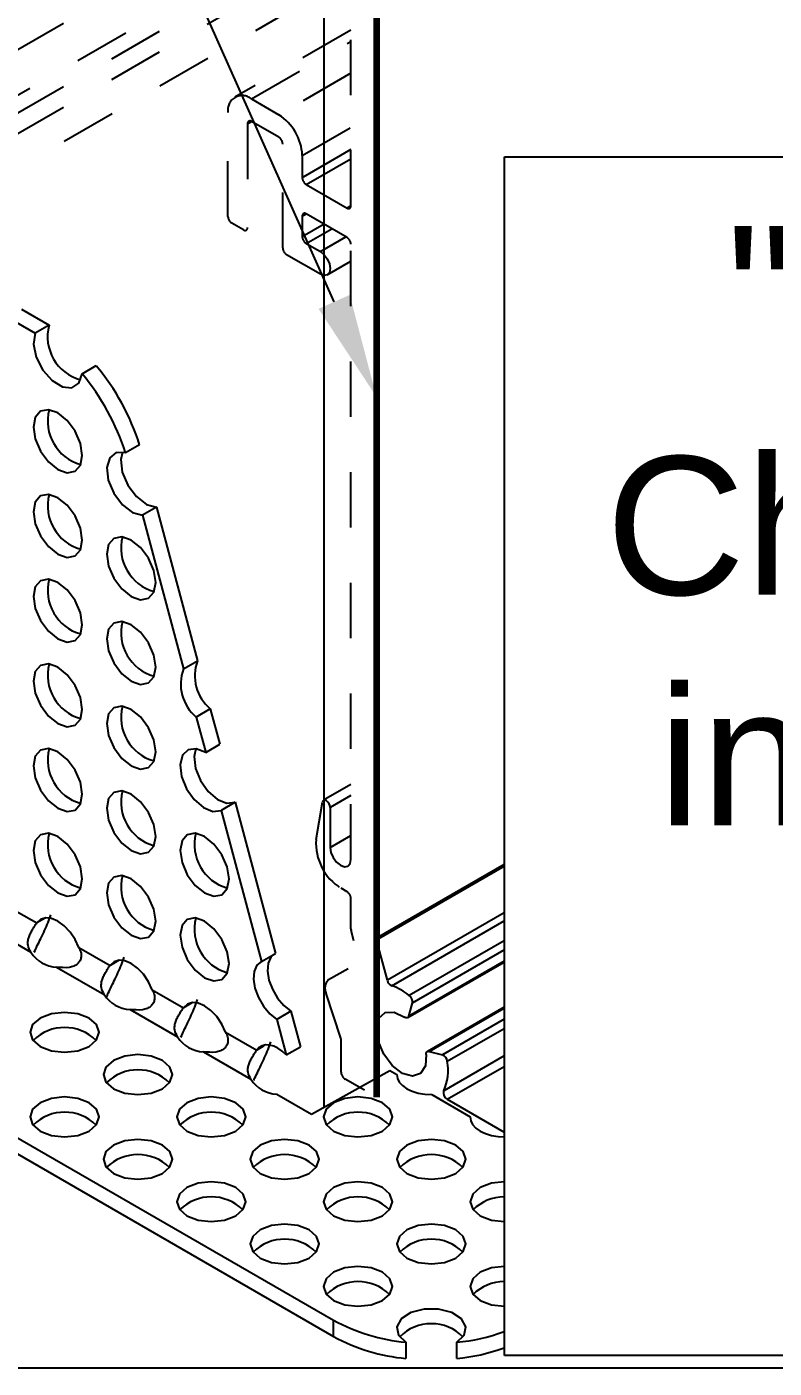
# Model space of a CAD drawing. Extents: x 0 to 13.2, y -7.3 to 0.
# Drawn here: x 4.267 to 5.618, y -7.31 to -4.886 of the extents above; entities that cross this region are included whole.
import ezdxf
from ezdxf import colors
from ezdxf.entities.mleader import LeaderData, LeaderLine
from ezdxf.math import Vec2, Vec3

# ---------------------------------------------------------------- set-up
doc = ezdxf.new("R2010")
doc.units = 0
doc.header["$LTSCALE"] = 0.5
doc.header["$MEASUREMENT"] = 0
doc.linetypes.add('HIDDEN2', pattern=[0.1875, 0.125, -0.0625])
for name, color, linetype in [('Brackets', 181, 'CONTINUOUS'), ('End Cap', 92, 'CONTINUOUS'), ('FAB DWG', 221, 'CONTINUOUS'), ('Housing', 150, 'CONTINUOUS')]:
    doc.layers.add(name, color=color, linetype=linetype)
doc.layers.add('Text-Unprinted', color=131, linetype='CONTINUOUS', plot=False)
doc.styles.add('LSAD_Standard', font='arial.ttf')

msp = doc.modelspace()

# ---------------------------------------------------------------- linework, layer by layer
at = {"layer": 'Brackets', "transparency": 16777216}
for p, q in [((4.2568, -5.3963), (4.3068, -5.4251)), ((4.2315, -5.4109), (4.2814, -5.4398)), ((4.3068, -5.4251), (4.2814, -5.4398)), ((4.3666, -5.513), (4.392, -5.4983)), ((4.4705, -5.6412), (4.4451, -5.6558)), ((2.24, -5.7336), (4.821, -7.2236)), ((2.24, -5.763), (4.821, -7.2529)), ((4.5009, -5.7538), (4.4755, -5.7684)), ((4.4755, -5.7684), (4.5496, -6.0465)), ((4.5009, -5.7538), (4.575, -6.0319)), ((4.5496, -6.0465), (4.575, -6.0319)), ((4.5982, -6.1187), (4.5728, -6.1334)), ((4.5728, -6.1334), (4.5899, -6.1974)), ((4.5982, -6.1187), (4.6152, -6.1827)), ((4.5899, -6.1974), (4.6152, -6.1827)), ((4.6432, -6.2874), (4.6178, -6.3021)), ((4.6178, -6.3021), (4.6906, -6.5751)), ((4.6432, -6.2874), (4.716, -6.5605)), ((4.2283, -6.4731), (4.2846, -6.5056)), ((4.2999, -6.4968), (4.2846, -6.5056)), ((4.1879, -6.5086), (4.274, -6.5583)), ((4.3609, -6.5497), (4.4172, -6.5822)), ((4.6906, -6.5751), (4.716, -6.5605)), ((4.3205, -6.5852), (4.4066, -6.6349)), ((4.4325, -6.5733), (4.4172, -6.5822)), ((4.4934, -6.6262), (4.5498, -6.6587)), ((4.4531, -6.6617), (4.5392, -6.7114)), ((4.5651, -6.6499), (4.5498, -6.6587)), ((4.7439, -6.6652), (4.7185, -6.6798)), ((4.7439, -6.6652), (4.761, -6.7292)), ((4.7185, -6.6798), (4.7356, -6.7438)), ((4.626, -6.7028), (4.6823, -6.7353)), ((4.5857, -6.7383), (4.6718, -6.7879)), ((4.6952, -6.7278), (4.6823, -6.7353)), ((4.7356, -6.7438), (4.761, -6.7292)), ((4.781, -6.851), (4.9226, -6.772)), ((4.9226, -6.772), (4.9353, -6.7793)), ((4.7183, -6.8148), (4.781, -6.851)), ((4.9984, -6.8158), (5.0679, -6.8558)), ((4.821, -7.2529), (4.821, -7.2236)), ((4.9519, -7.2634), (4.9519, -7.2927)), ((5.0436, -7.2927), (5.0436, -7.2634))]:
    msp.add_line(p, q, dxfattribs=at)
at = {"layer": 'Brackets', "transparency": 16777216, "flags": 128}
for points in [[(4.2814, -5.4398), (4.2786, -5.4594), (4.2836, -5.4829), (4.2955, -5.5063), (4.3122, -5.5253), (4.3308, -5.5366), (4.348, -5.5382), (4.3606, -5.5299), (4.3666, -5.513)], [(4.3227, -5.5838), (4.3058, -5.5779), (4.2915, -5.5807), (4.2819, -5.5918), (4.2785, -5.6093), (4.2819, -5.6308), (4.2915, -5.6529), (4.3058, -5.6722), (4.3227, -5.6859), (4.3396, -5.6918), (4.354, -5.689), (4.3636, -5.678), (4.3669, -5.6604), (4.3636, -5.6389), (4.354, -5.6168), (4.3396, -5.5975), (4.3227, -5.5838)], [(4.4451, -5.6558), (4.4283, -5.6554), (4.4164, -5.6648), (4.4112, -5.6824), (4.4138, -5.7051), (4.4238, -5.7289), (4.4393, -5.7497), (4.4576, -5.7637), (4.4755, -5.7684)], [(4.4394, -5.6546), (4.4366, -5.6678), (4.4392, -5.6905), (4.4492, -5.7143), (4.4646, -5.735), (4.483, -5.749), (4.5009, -5.7538)], [(4.3227, -5.7369), (4.3058, -5.731), (4.2915, -5.7338), (4.2819, -5.7449), (4.2785, -5.7624), (4.2819, -5.7839), (4.2915, -5.806), (4.3058, -5.8253), (4.3227, -5.839), (4.3396, -5.8449), (4.354, -5.8421), (4.3636, -5.8311), (4.3669, -5.8135), (4.3636, -5.792), (4.354, -5.7699), (4.3396, -5.7506), (4.3227, -5.7369)], [(4.4553, -5.8135), (4.4384, -5.8076), (4.4241, -5.8104), (4.4145, -5.8214), (4.4111, -5.839), (4.4145, -5.8605), (4.4241, -5.8825), (4.4384, -5.9019), (4.4553, -5.9155), (4.4722, -5.9214), (4.4866, -5.9186), (4.4961, -5.9076), (4.4995, -5.89), (4.4961, -5.8685), (4.4866, -5.8464), (4.4722, -5.8271), (4.4553, -5.8135)], [(4.3227, -5.89), (4.3058, -5.8841), (4.2915, -5.8869), (4.2819, -5.898), (4.2785, -5.9155), (4.2819, -5.937), (4.2915, -5.9591), (4.3058, -5.9784), (4.3227, -5.9921), (4.3396, -5.998), (4.354, -5.9952), (4.3636, -5.9842), (4.3669, -5.9666), (4.3636, -5.9451), (4.354, -5.923), (4.3396, -5.9037), (4.3227, -5.89)], [(4.4553, -5.9666), (4.4384, -5.9607), (4.4241, -5.9635), (4.4145, -5.9745), (4.4111, -5.9921), (4.4145, -6.0136), (4.4241, -6.0356), (4.4384, -6.055), (4.4553, -6.0686), (4.4722, -6.0745), (4.4866, -6.0717), (4.4961, -6.0607), (4.4995, -6.0431), (4.4961, -6.0216), (4.4866, -5.9995), (4.4722, -5.9802), (4.4553, -5.9666)], [(4.3227, -6.0431), (4.3058, -6.0372), (4.2915, -6.04), (4.2819, -6.0511), (4.2785, -6.0686), (4.2819, -6.0901), (4.2915, -6.1122), (4.3058, -6.1315), (4.3227, -6.1452), (4.3396, -6.1511), (4.354, -6.1483), (4.3636, -6.1373), (4.3669, -6.1197), (4.3636, -6.0982), (4.354, -6.0761), (4.3396, -6.0568), (4.3227, -6.0431)], [(4.4553, -6.1197), (4.4384, -6.1138), (4.4241, -6.1166), (4.4145, -6.1276), (4.4111, -6.1452), (4.4145, -6.1667), (4.4241, -6.1887), (4.4384, -6.2081), (4.4553, -6.2217), (4.4722, -6.2276), (4.4866, -6.2248), (4.4961, -6.2138), (4.4995, -6.1962), (4.4961, -6.1747), (4.4866, -6.1526), (4.4722, -6.1333), (4.4553, -6.1197)], [(4.3227, -6.1962), (4.3058, -6.1903), (4.2915, -6.1931), (4.2819, -6.2042), (4.2785, -6.2217), (4.2819, -6.2432), (4.2915, -6.2653), (4.3058, -6.2846), (4.3227, -6.2983), (4.3396, -6.3042), (4.354, -6.3014), (4.3636, -6.2904), (4.3669, -6.2728), (4.3636, -6.2513), (4.354, -6.2292), (4.3396, -6.2099), (4.3227, -6.1962)], [(4.5899, -6.1974), (4.5728, -6.1906), (4.5581, -6.1924), (4.5478, -6.2025), (4.5437, -6.2195), (4.5464, -6.2407), (4.5553, -6.2629), (4.5692, -6.2827), (4.586, -6.2971), (4.603, -6.3039), (4.6178, -6.3021)], [(4.572, -6.1904), (4.5691, -6.2049), (4.5717, -6.2261), (4.5807, -6.2483), (4.5946, -6.2681), (4.6114, -6.2825), (4.6284, -6.2893), (4.6432, -6.2874)], [(4.4553, -6.2728), (4.4384, -6.2669), (4.4241, -6.2697), (4.4145, -6.2807), (4.4111, -6.2983), (4.4145, -6.3198), (4.4241, -6.3418), (4.4384, -6.3612), (4.4553, -6.3748), (4.4722, -6.3807), (4.4866, -6.3779), (4.4961, -6.3669), (4.4995, -6.3493), (4.4961, -6.3278), (4.4866, -6.3058), (4.4722, -6.2864), (4.4553, -6.2728)], [(4.3227, -6.3493), (4.3058, -6.3434), (4.2915, -6.3462), (4.2819, -6.3573), (4.2785, -6.3748), (4.2819, -6.3963), (4.2915, -6.4184), (4.3058, -6.4377), (4.3227, -6.4514), (4.3396, -6.4573), (4.354, -6.4545), (4.3636, -6.4435), (4.3669, -6.4259), (4.3636, -6.4044), (4.354, -6.3823), (4.3396, -6.363), (4.3227, -6.3493)], [(4.5879, -6.3493), (4.571, -6.3434), (4.5566, -6.3462), (4.5471, -6.3572), (4.5437, -6.3748), (4.5471, -6.3963), (4.5566, -6.4184), (4.571, -6.4377), (4.5879, -6.4514), (4.6048, -6.4572), (4.6191, -6.4545), (4.6287, -6.4434), (4.6321, -6.4258), (4.6287, -6.4044), (4.6191, -6.3823), (4.6048, -6.3629), (4.5879, -6.3493)], [(4.4553, -6.4259), (4.4384, -6.42), (4.4241, -6.4228), (4.4145, -6.4338), (4.4111, -6.4514), (4.4145, -6.4729), (4.4241, -6.4949), (4.4384, -6.5143), (4.4553, -6.5279), (4.4722, -6.5338), (4.4866, -6.531), (4.4961, -6.52), (4.4995, -6.5024), (4.4961, -6.4809), (4.4866, -6.4589), (4.4722, -6.4395), (4.4553, -6.4259)], [(4.3609, -6.5497), (4.3538, -6.5352), (4.3447, -6.5219), (4.3341, -6.5107), (4.3227, -6.5024), (4.3114, -6.4976), (4.3008, -6.4965), (4.2916, -6.4992), (4.2846, -6.5056)], [(4.5879, -6.5024), (4.571, -6.4965), (4.5566, -6.4993), (4.5471, -6.5103), (4.5437, -6.5279), (4.5471, -6.5494), (4.5566, -6.5715), (4.571, -6.5908), (4.5879, -6.6045), (4.6048, -6.6103), (4.6191, -6.6076), (4.6287, -6.5965), (4.6321, -6.5789), (4.6287, -6.5575), (4.6191, -6.5354), (4.6048, -6.5161), (4.5879, -6.5024)], [(4.7133, -6.562), (4.7078, -6.5674), (4.7029, -6.5784), (4.7017, -6.5926), (4.7043, -6.6088), (4.7105, -6.6255), (4.7197, -6.6414), (4.7312, -6.655), (4.7439, -6.6652)], [(4.4934, -6.6262), (4.4864, -6.6117), (4.4773, -6.5984), (4.4667, -6.5872), (4.4553, -6.579), (4.4439, -6.5741), (4.4333, -6.573), (4.4242, -6.5758), (4.4172, -6.5822)], [(4.6906, -6.5751), (4.6824, -6.582), (4.6775, -6.5931), (4.6763, -6.6073), (4.6789, -6.6235), (4.6851, -6.6402), (4.6943, -6.656), (4.7058, -6.6696), (4.7185, -6.6798)], [(4.626, -6.7028), (4.619, -6.6882), (4.6099, -6.6749), (4.5993, -6.6638), (4.5879, -6.6555), (4.5765, -6.6507), (4.5659, -6.6496), (4.5568, -6.6523), (4.5498, -6.6587)], [(4.379, -6.6776), (4.3588, -6.6698), (4.3349, -6.6671), (4.3109, -6.6698), (4.2907, -6.6776), (4.2771, -6.6893), (4.2724, -6.7031), (4.2771, -6.7169), (4.2907, -6.7286), (4.3109, -6.7365), (4.3349, -6.7392), (4.3588, -6.7365), (4.379, -6.7286), (4.3926, -6.7169), (4.3974, -6.7031), (4.3926, -6.6893), (4.379, -6.6776)], [(4.7356, -6.7438), (4.7282, -6.7373), (4.7205, -6.7321), (4.7129, -6.7284), (4.7055, -6.7264), (4.6985, -6.7261), (4.6922, -6.7275), (4.6868, -6.7306), (4.6823, -6.7353)], [(4.5116, -6.7542), (4.4914, -6.7463), (4.4674, -6.7436), (4.4435, -6.7463), (4.4232, -6.7542), (4.4097, -6.7659), (4.4049, -6.7797), (4.4097, -6.7935), (4.4232, -6.8052), (4.4435, -6.813), (4.4674, -6.8158), (4.4914, -6.813), (4.5116, -6.8052), (4.5252, -6.7935), (4.5299, -6.7797), (4.5252, -6.7659), (4.5116, -6.7542)], [(4.9353, -6.7793), (4.9364, -6.7864), (4.9399, -6.7933), (4.9457, -6.7996), (4.9536, -6.8052), (4.9632, -6.8097), (4.9741, -6.8131), (4.986, -6.8151), (4.9984, -6.8158)], [(4.379, -6.8307), (4.3588, -6.8229), (4.3349, -6.8201), (4.3109, -6.8229), (4.2907, -6.8307), (4.2771, -6.8424), (4.2724, -6.8562), (4.2771, -6.87), (4.2907, -6.8817), (4.3109, -6.8895), (4.3349, -6.8923), (4.3588, -6.8895), (4.379, -6.8817), (4.3926, -6.87), (4.3974, -6.8562), (4.3926, -6.8424), (4.379, -6.8307)], [(4.6442, -6.8307), (4.6239, -6.8229), (4.6, -6.8201), (4.5761, -6.8229), (4.5558, -6.8307), (4.5423, -6.8424), (4.5375, -6.8562), (4.5423, -6.87), (4.5558, -6.8817), (4.5761, -6.8895), (4.6, -6.8923), (4.6239, -6.8895), (4.6442, -6.8817), (4.6578, -6.87), (4.6625, -6.8562), (4.6578, -6.8424), (4.6442, -6.8307)], [(4.9094, -6.8307), (4.8891, -6.8229), (4.8652, -6.8201), (4.8413, -6.8229), (4.821, -6.8307), (4.8074, -6.8424), (4.8027, -6.8562), (4.8074, -6.87), (4.821, -6.8817), (4.8413, -6.8895), (4.8652, -6.8923), (4.8891, -6.8895), (4.9094, -6.8817), (4.9229, -6.87), (4.9277, -6.8562), (4.9229, -6.8424), (4.9094, -6.8307)], [(5.0679, -6.8558), (5.069, -6.863), (5.0725, -6.8699), (5.0783, -6.8762), (5.0862, -6.8817), (5.0958, -6.8863), (5.1067, -6.8896), (5.1186, -6.8916), (5.131, -6.8923)], [(4.5116, -6.9072), (4.4914, -6.8994), (4.4674, -6.8967), (4.4435, -6.8994), (4.4232, -6.9072), (4.4097, -6.9189), (4.4049, -6.9327), (4.4097, -6.9466), (4.4232, -6.9583), (4.4435, -6.9661), (4.4674, -6.9688), (4.4914, -6.9661), (4.5116, -6.9583), (4.5252, -6.9466), (4.5299, -6.9327), (4.5252, -6.9189), (4.5116, -6.9072)], [(4.7768, -6.9072), (4.7565, -6.8994), (4.7326, -6.8967), (4.7087, -6.8994), (4.6884, -6.9072), (4.6749, -6.9189), (4.6701, -6.9327), (4.6749, -6.9466), (4.6884, -6.9583), (4.7087, -6.9661), (4.7326, -6.9688), (4.7565, -6.9661), (4.7768, -6.9583), (4.7903, -6.9466), (4.7951, -6.9327), (4.7903, -6.9189), (4.7768, -6.9072)], [(5.042, -6.9072), (5.0217, -6.8994), (4.9978, -6.8967), (4.9738, -6.8994), (4.9536, -6.9072), (4.94, -6.9189), (4.9353, -6.9327), (4.94, -6.9466), (4.9536, -6.9583), (4.9738, -6.9661), (4.9978, -6.9688), (5.0217, -6.9661), (5.042, -6.9583), (5.0555, -6.9466), (5.0603, -6.9327), (5.0555, -6.9189), (5.042, -6.9072)], [(4.6442, -6.9838), (4.6239, -6.976), (4.6, -6.9732), (4.5761, -6.976), (4.5558, -6.9838), (4.5423, -6.9955), (4.5375, -7.0093), (4.5423, -7.0231), (4.5558, -7.0348), (4.5761, -7.0426), (4.6, -7.0454), (4.6239, -7.0426), (4.6442, -7.0348), (4.6578, -7.0231), (4.6625, -7.0093), (4.6578, -6.9955), (4.6442, -6.9838)], [(4.9094, -6.9838), (4.8891, -6.976), (4.8652, -6.9732), (4.8413, -6.976), (4.821, -6.9838), (4.8074, -6.9955), (4.8027, -7.0093), (4.8074, -7.0231), (4.821, -7.0348), (4.8413, -7.0426), (4.8652, -7.0454), (4.8891, -7.0426), (4.9094, -7.0348), (4.9229, -7.0231), (4.9277, -7.0093), (4.9229, -6.9955), (4.9094, -6.9838)], [(5.1303, -6.9732), (5.1064, -6.976), (5.0862, -6.9838), (5.0726, -6.9955), (5.0678, -7.0093), (5.0726, -7.0231), (5.0862, -7.0348), (5.1064, -7.0426), (5.1303, -7.0454)], [(4.7768, -7.0603), (4.7565, -7.0525), (4.7326, -7.0497), (4.7087, -7.0525), (4.6884, -7.0603), (4.6749, -7.072), (4.6701, -7.0858), (4.6749, -7.0996), (4.6884, -7.1113), (4.7087, -7.1192), (4.7326, -7.1219), (4.7565, -7.1192), (4.7768, -7.1113), (4.7903, -7.0996), (4.7951, -7.0858), (4.7903, -7.072), (4.7768, -7.0603)], [(5.042, -7.0603), (5.0217, -7.0525), (4.9978, -7.0497), (4.9738, -7.0525), (4.9536, -7.0603), (4.94, -7.072), (4.9353, -7.0858), (4.94, -7.0996), (4.9536, -7.1113), (4.9738, -7.1192), (4.9978, -7.1219), (5.0217, -7.1192), (5.042, -7.1113), (5.0555, -7.0996), (5.0603, -7.0858), (5.0555, -7.072), (5.042, -7.0603)], [(4.9094, -7.1369), (4.8891, -7.129), (4.8652, -7.1263), (4.8413, -7.129), (4.821, -7.1369), (4.8074, -7.1486), (4.8027, -7.1624), (4.8074, -7.1762), (4.821, -7.1879), (4.8413, -7.1957), (4.8652, -7.1984), (4.8891, -7.1957), (4.9094, -7.1879), (4.9229, -7.1762), (4.9277, -7.1624), (4.9229, -7.1486), (4.9094, -7.1369)], [(5.1303, -7.1263), (5.1064, -7.129), (5.0862, -7.1369), (5.0726, -7.1486), (5.0678, -7.1624), (5.0726, -7.1762), (5.0862, -7.1879), (5.1064, -7.1957), (5.1303, -7.1984)], [(5.0436, -7.2634), (5.057, -7.2504), (5.06, -7.2354), (5.0521, -7.2211), (5.0347, -7.2098), (5.0108, -7.2036), (4.9847, -7.2036), (4.9608, -7.2098), (4.9434, -7.2211), (4.9356, -7.2354), (4.9385, -7.2504), (4.9519, -7.2634)]]:
    msp.add_lwpolyline(points, dxfattribs=at)
at = {"layer": 'Brackets', "transparency": 16777216}
for centre, radius, start, end in [((4.3849, -5.4459), 0.0808, 165.1302, 255.0044), ((4.0672, -5.7697), 0.4232, 17.6797, 39.8817), ((4.0418, -5.7844), 0.4232, 17.6797, 39.8817), ((4.3859, -5.5984), 0.0816, 165.6081, 254.3865), ((4.3859, -5.7515), 0.0816, 165.6081, 254.3865), ((4.5185, -5.828), 0.0816, 165.6081, 254.3865), ((4.3859, -5.9046), 0.0816, 165.6081, 254.3865), ((4.5185, -5.9811), 0.0816, 165.6081, 254.3865), ((4.6484, -6.0588), 0.0782, 159.8146, 230.0484), ((4.3859, -6.0577), 0.0816, 165.6081, 254.3865), ((4.623, -6.0735), 0.0782, 159.8146, 230.0484), ((4.5185, -6.1342), 0.0816, 165.6081, 254.3865), ((4.3859, -6.2108), 0.0816, 165.6081, 254.3865), ((4.5185, -6.2873), 0.0816, 165.6081, 254.3865), ((4.3859, -6.3639), 0.0816, 165.6081, 254.3865), ((4.6511, -6.3638), 0.0816, 165.6081, 254.3865), ((4.5185, -6.4404), 0.0816, 165.6081, 254.3865), ((4.6511, -6.5169), 0.0816, 165.6081, 254.3865), ((4.3223, -6.5284), 0.0569, 211.8214, 268.184), ((4.4549, -6.6049), 0.0569, 211.8214, 268.184), ((4.3349, -6.7762), 0.0817, 45.6215, 134.3785), ((4.5875, -6.6814), 0.0569, 211.8214, 268.184), ((4.4674, -6.8527), 0.0817, 45.6215, 134.3785), ((4.7201, -6.758), 0.0569, 211.8214, 268.184), ((4.3349, -6.9292), 0.0817, 45.6215, 134.3785), ((4.6, -6.9292), 0.0817, 45.6215, 134.3785), ((4.8652, -6.9292), 0.0817, 45.6215, 134.3785), ((4.4674, -7.0058), 0.0817, 45.6215, 134.3785), ((4.7326, -7.0058), 0.0817, 45.6215, 134.3785), ((4.9978, -7.0058), 0.0817, 45.6215, 134.3785), ((4.6, -7.0823), 0.0817, 45.6215, 134.3785), ((4.8652, -7.0823), 0.0817, 45.6215, 134.3785), ((5.1303, -7.0823), 0.0817, 90.7865, 134.3785), ((4.7326, -7.1588), 0.0817, 45.6215, 134.3785), ((4.9978, -7.1588), 0.0817, 45.6215, 134.3785), ((4.8652, -7.2354), 0.0817, 45.6215, 134.3785), ((5.1303, -7.2354), 0.0817, 90.7865, 134.3785), ((4.9825, -6.9279), 0.3369, 241.3652, 264.7979), ((4.9978, -7.3103), 0.0805, 44.8127, 135.1873), ((5.0131, -6.9279), 0.3369, 275.2021, 290.1655), ((4.9825, -6.9572), 0.3369, 241.3652, 264.7979), ((5.0131, -6.9572), 0.3369, 275.2021, 290.1655)]:
    msp.add_arc(centre, radius, start, end, dxfattribs=at)
for points, knots in [([(4.2801, -6.5586), (4.2818, -6.5546), (4.2855, -6.5465), (4.2922, -6.533), (4.2991, -6.5187), (4.3056, -6.5039), (4.3085, -6.4954), (4.31, -6.491)], [0, 0, 0, 0, 0.173367, 0.356322, 0.552985, 0.76668, 1, 1, 1, 1]), ([(4.274, -6.5583), (4.2717, -6.5544), (4.2685, -6.5489), (4.2684, -6.5393), (4.2699, -6.5323), (4.2727, -6.525), (4.2765, -6.5178), (4.2807, -6.5109), (4.2832, -6.5075), (4.2846, -6.5056)], [0, 0, 0, 0, 0.28993, 0.408037, 0.51552, 0.620506, 0.731668, 0.856396, 1, 1, 1, 1]), ([(4.3609, -6.5497), (4.3621, -6.5525), (4.3645, -6.5579), (4.3652, -6.5663), (4.3632, -6.5737), (4.3585, -6.5797), (4.3516, -6.5839), (4.3387, -6.5874), (4.3281, -6.5861), (4.3205, -6.5852)], [0, 0, 0, 0, 0.12992, 0.242037, 0.343623, 0.444264, 0.553789, 0.679972, 1, 1, 1, 1]), ([(4.4108, -6.6401), (4.4114, -6.6385), (4.4133, -6.6332), (4.4182, -6.6229), (4.4248, -6.6095), (4.4317, -6.5952), (4.4381, -6.5805), (4.441, -6.572), (4.4426, -6.5675)], [0, 0, 0, 0, 0.072684, 0.23345, 0.403107, 0.585476, 0.783638, 1, 1, 1, 1]), ([(4.4066, -6.6349), (4.4043, -6.6309), (4.4011, -6.6254), (4.401, -6.6158), (4.4025, -6.6088), (4.4053, -6.6016), (4.4091, -6.5944), (4.4133, -6.5875), (4.4158, -6.584), (4.4172, -6.5822)], [0, 0, 0, 0, 0.28993, 0.408037, 0.51552, 0.620506, 0.731668, 0.856396, 1, 1, 1, 1]), ([(4.4934, -6.6262), (4.4947, -6.6291), (4.4971, -6.6344), (4.4978, -6.6428), (4.4958, -6.6503), (4.4911, -6.6563), (4.4841, -6.6604), (4.4712, -6.6639), (4.4607, -6.6626), (4.4531, -6.6617)], [0, 0, 0, 0, 0.12992, 0.242037, 0.343623, 0.444264, 0.553789, 0.679972, 1, 1, 1, 1]), ([(4.5392, -6.7114), (4.5369, -6.7075), (4.5337, -6.702), (4.5336, -6.6924), (4.535, -6.6854), (4.5379, -6.6781), (4.5417, -6.6709), (4.5459, -6.664), (4.5484, -6.6606), (4.5498, -6.6587)], [0, 0, 0, 0, 0.28993, 0.408037, 0.51552, 0.620506, 0.731668, 0.856396, 1, 1, 1, 1]), ([(4.5452, -6.7117), (4.547, -6.7077), (4.5507, -6.6995), (4.5574, -6.686), (4.5642, -6.6718), (4.5707, -6.657), (4.5736, -6.6485), (4.5751, -6.6441)], [0, 0, 0, 0, 0.173367, 0.356322, 0.552985, 0.76668, 1, 1, 1, 1]), ([(4.626, -6.7028), (4.6273, -6.7056), (4.6297, -6.711), (4.6304, -6.7194), (4.6284, -6.7268), (4.6237, -6.7328), (4.6167, -6.737), (4.6038, -6.7404), (4.5933, -6.7392), (4.5857, -6.7383)], [0, 0, 0, 0, 0.12992, 0.242037, 0.343623, 0.444264, 0.553789, 0.679972, 1, 1, 1, 1]), ([(4.6718, -6.7879), (4.6695, -6.784), (4.6662, -6.7785), (4.6661, -6.7689), (4.6676, -6.7619), (4.6705, -6.7546), (4.6742, -6.7474), (4.6785, -6.7405), (4.681, -6.7371), (4.6823, -6.7353)], [0, 0, 0, 0, 0.28993, 0.408037, 0.51552, 0.620506, 0.731668, 0.856396, 1, 1, 1, 1]), ([(4.677, -6.7903), (4.6773, -6.7896), (4.6789, -6.7852), (4.6834, -6.776), (4.6899, -6.7626), (4.6968, -6.7483), (4.7033, -6.7335), (4.7062, -6.725), (4.7077, -6.7206)], [0, 0, 0, 0, 0.032025, 0.19984, 0.376936, 0.567301, 0.774152, 1, 1, 1, 1])]:
    msp.add_open_spline(points, degree=3, knots=knots, dxfattribs=at)
at = {"layer": 'End Cap', "color": 1, "lineweight": 90, "transparency": 16777216}
msp.add_line((4.8984, -4.0204), (4.8984, -6.8205), dxfattribs=at)
at = {"layer": 'End Cap', "transparency": 16777216}
for p, q in [((4.8984, -4.0285), (4.8984, -6.7855)), ((4.8033, -4.0834), (4.8033, -6.8385)), ((4.8984, -4.0938), (4.8984, -6.5331))]:
    msp.add_line(p, q, dxfattribs=at)
at = {"layer": 'Housing', "linetype": 'HIDDEN2', "transparency": 16777216}
for p, q in [((4.8524, -5.2094), (4.8524, -4.055)), ((4.8524, -4.58), (3.111, -5.5853)), ((3.1463, -5.6464), (4.8524, -4.6615)), ((4.8524, -4.6941), (3.1506, -5.6765)), ((4.8524, -4.7316), (3.1236, -5.7296)), ((3.1215, -5.7922), (4.8524, -4.793)), ((4.8524, -4.892), (4.6426, -5.0132)), ((4.6726, -5.0161), (4.8524, -4.9123)), ((4.8524, -4.9694), (4.7221, -5.0447)), ((4.6726, -5.0161), (4.7221, -5.0447)), ((4.6302, -5.2284), (4.6302, -5.0406)), ((4.6655, -5.061), (4.6726, -5.057)), ((4.6655, -5.061), (4.6655, -5.2488)), ((4.7221, -5.0855), (4.6726, -5.057)), ((4.7645, -5.1182), (4.8524, -5.0674)), ((4.7291, -5.2856), (4.7291, -5.0978)), ((4.8524, -5.1078), (4.7645, -5.1586)), ((4.7645, -5.1182), (4.7645, -5.1586)), ((4.7716, -5.1709), (4.8524, -5.1242)), ((4.7716, -5.1709), (4.8454, -5.2135)), ((4.8524, -5.2094), (4.8454, -5.2135)), ((4.7645, -5.228), (4.7716, -5.2239)), ((4.7645, -5.228), (4.7645, -5.2652)), ((4.8454, -5.2665), (4.7716, -5.2239)), ((4.6584, -5.2529), (4.6372, -5.2407)), ((4.8038, -5.2425), (4.7645, -5.2652)), ((4.7716, -5.2774), (4.8179, -5.2507)), ((4.7716, -5.2774), (4.7972, -5.2922)), ((4.7972, -5.2922), (4.8435, -5.2655)), ((4.8524, -6.3906), (4.8524, -5.2788)), ((4.7972, -5.333), (4.7362, -5.2978)), ((4.8097, -5.3343), (4.8524, -5.3096)), ((4.8524, -6.2553), (4.8028, -6.2839)), ((4.8524, -6.275), (4.8149, -6.2967)), ((4.7896, -6.3545), (4.8008, -6.2872)), ((4.8149, -6.2967), (4.8149, -6.3689)), ((4.8149, -6.3689), (4.8524, -6.3472)), ((4.8454, -6.449), (4.8348, -6.4429)), ((4.8524, -6.5159), (4.8524, -6.4613)), ((4.858, -6.5381), (4.8529, -6.5189)), ((4.812, -6.608), (4.8473, -6.5876)), ((4.8341, -6.7136), (4.8078, -6.6332)), ((4.8348, -6.7755), (4.8348, -6.7175)), ((4.8768, -6.808), (4.8418, -6.7878))]:
    msp.add_line(p, q, dxfattribs=at)
at = {"layer": 'Housing', "transparency": 16777216}
for p, q in [((5.1292, -6.3998), (4.8984, -6.5331)), ((4.8988, -6.5361), (5.1292, -6.4031)), ((5.1292, -6.4875), (4.9183, -6.6092)), ((4.9264, -6.6191), (5.1292, -6.502)), ((4.9183, -6.6092), (4.8988, -6.5361)), ((5.1292, -6.5377), (4.9579, -6.6366)), ((4.9635, -6.65), (5.1292, -6.5544)), ((4.9553, -6.6767), (5.1292, -6.5762)), ((5.1292, -6.5747), (4.9571, -6.6741)), ((4.9571, -6.6741), (4.9635, -6.65)), ((5.1292, -6.6578), (4.9906, -6.7378)), ((4.9938, -6.7376), (5.1292, -6.6594)), ((5.1292, -6.6797), (5.0178, -6.744)), ((5.0266, -6.7556), (5.1292, -6.6964)), ((4.9938, -6.7376), (5.0178, -6.744)), ((5.1292, -6.7459), (5.0201, -6.8089)), ((5.0265, -6.8242), (5.1292, -6.7649)), ((5.0265, -6.8242), (5.1292, -6.8835))]:
    msp.add_line(p, q, dxfattribs=at)
at = {"layer": 'Housing', "linetype": 'HIDDEN2', "transparency": 16777216, "flags": 128}
for points in [[(4.7972, -5.2922), (4.804, -5.2977), (4.8097, -5.3054), (4.8135, -5.3142), (4.8149, -5.3228), (4.8135, -5.3299), (4.8097, -5.3343), (4.804, -5.3354), (4.7972, -5.333)], [(4.8149, -6.2967), (4.8144, -6.2935), (4.813, -6.2901), (4.8109, -6.2871), (4.8084, -6.2848), (4.8058, -6.2836), (4.8035, -6.2836), (4.8018, -6.2849), (4.8008, -6.2872)], [(4.8149, -6.3689), (4.8163, -6.378), (4.8204, -6.3874), (4.8265, -6.3956), (4.8337, -6.4014), (4.8409, -6.4039), (4.8469, -6.4028), (4.851, -6.3981), (4.8524, -6.3906)]]:
    msp.add_lwpolyline(points, dxfattribs=at)
at = {"layer": 'Housing', "transparency": 16777216, "flags": 128}
for points in [[(4.9886, -6.7435), (4.9871, -6.764), (4.9782, -6.7778), (4.9636, -6.7826), (4.9456, -6.7775), (4.9272, -6.7634), (4.9117, -6.7426), (4.9015, -6.7188), (4.8985, -6.6958), (4.903, -6.6777), (4.9145, -6.6674), (4.9308, -6.6666), (4.9494, -6.6756)], [(4.9571, -6.6741), (4.9567, -6.6752), (4.956, -6.6761), (4.9552, -6.6767), (4.9542, -6.6771), (4.9531, -6.6771), (4.9519, -6.6769), (4.9506, -6.6764), (4.9494, -6.6756)], [(4.9886, -6.7435), (4.9885, -6.742), (4.9887, -6.7407), (4.9891, -6.7395), (4.9897, -6.7386), (4.9905, -6.7379), (4.9915, -6.7375), (4.9926, -6.7374), (4.9938, -6.7376)]]:
    msp.add_lwpolyline(points, dxfattribs=at)
at = {"layer": 'Housing', "linetype": 'HIDDEN2', "transparency": 16777216}
for centre, radius, start, end in [((4.656, -5.0364), 0.0262, 50.7967, 189.214), ((4.6698, -5.0603), 0.00437, 50.7967, 189.214), ((4.6724, -5.1224), 0.0922, 2.6055, 57.3945), ((4.7138, -5.0985), 0.0154, 2.6055, 57.3945), ((4.7799, -5.1579), 0.0154, 182.6055, 237.3945), ((4.8481, -5.2101), 0.00437, 230.7967, 9.214), ((4.6455, -5.2277), 0.0154, 182.6055, 237.3945), ((4.7688, -5.2273), 0.00437, 50.7967, 189.214), ((4.6612, -5.2495), 0.00437, 230.7967, 9.214), ((4.7799, -5.2645), 0.0154, 182.6055, 237.3945), ((4.8371, -5.2795), 0.0154, 2.6055, 57.3945), ((4.7445, -5.2849), 0.0154, 182.6055, 237.3945), ((4.8858, -6.3611), 0.0965, 176.1145, 238.1019), ((4.8371, -6.462), 0.0154, 2.6055, 57.3945), ((4.8643, -6.5158), 0.0119, 180.5722, 195.4036), ((4.8265, -6.6234), 0.0211, 133.2543, 207.733), ((4.8223, -6.7176), 0.0125, 0.8303, 18.7806), ((4.8501, -6.7748), 0.0154, 182.6055, 237.3945)]:
    msp.add_arc(centre, radius, start, end, dxfattribs=at)
at = {"layer": 'Housing', "transparency": 16777216}
for centre, radius, start, end in [((4.9103, -6.5329), 0.0119, 180.5722, 195.4036), ((4.9325, -6.6059), 0.0146, 193.3426, 245.3505), ((4.8901, -6.7215), 0.1087, 51.378, 70.4502), ((4.9492, -6.6482), 0.0145, 352.6485, 52.9203), ((5.0122, -6.7574), 0.0145, 7.0784, 67.3532), ((4.9375, -6.7718), 0.0906, 335.7857, 10.288), ((5.0333, -6.8124), 0.0137, 165.4417, 240.1208)]:
    msp.add_arc(centre, radius, start, end, dxfattribs=at)
at = {"layer": 'Text-Unprinted', "ltscale": 0.5, "transparency": 16777216}
msp.add_lwpolyline([(0, 0), (13.1671, 0), (13.1671, -7.3102), (0, -7.3102)], close=True, dxfattribs=at)

# ---------------------------------------------------------------- texts
at = {"layer": 'FAB DWG', "transparency": 16777216, "insert": (8.1544, -5.2456), "char_height": 0.25, "width": 5.798391, "attachment_point": 2, "style": 'LSAD_Standard', "bg_fill": 16, "box_fill_scale": 1.5, "bg_fill_color": 256, "bg_fill_transparency": 0}
msp.add_mtext('"WIRING Dept. MUST APPLY the Chicago Plenum "CCEA" label to the inside of the fixture extrusion. Label must be visible after fixture installation"', dxfattribs=at)

# ---------------------------------------------------------------- leaders
at = {"layer": 'FAB DWG', "ltscale": 0.5, "transparency": 16777216}
ml = msp.add_multileader_mtext('Standard', dxfattribs=at)
ml.set_content('\\A1;{\\fArial|b1|i0|c0|p34;\\LWIRING NOTE:\\P}SEAL END PLATES WITH PLENUM RATED ALUMINUM TAPE', color=256, style='LSAD_Standard')
ml.set_leader_properties()
ml.build(insert=Vec2(0, 0))
ml.multileader.update_dxf_attribs({"text_left_attachment_type": 2, "dogleg_length": 0.36, "arrow_head_size": 0.1875})
ctx = ml.context
ctx.base_point, ctx.char_height, ctx.arrow_head_size, ctx.landing_gap_size, ctx.plane_origin = Vec3(0.1648, -4.8002), 0.1875, 0.1875, 0.09, Vec3(5.7281, 13.2581)
ctx.left_attachment, ctx.text_align_type = 2, 2
notes = []
notes.append((ctx, [(1, (1, 1, 0), (2.8219, -4.172), (-1, 0), 0.1297, [(2, [(4.8984, -5.5543), (3.9792, -3.4897), (3.0599, -3.3949)], 0, [])])]))
ctx.mtext.insert, ctx.mtext.width, ctx.mtext.defined_height, ctx.mtext.alignment, ctx.mtext.flow_direction = Vec3(2.6023, -4.0782), 2.351815, 1.4573, 3, 5
for ctx, leaders in notes:
    for number, flags, end, landing, length, lines in leaders:
        leader = LeaderData()
        leader.index, (leader.has_last_leader_line, leader.has_dogleg_vector, leader.attachment_direction) = number, flags
        leader.last_leader_point, leader.dogleg_vector, leader.dogleg_length = Vec3(end), Vec3(landing), length
        for number, points, colour, breaks in lines:
            line = LeaderLine()
            line.index, line.vertices, line.color, line.breaks = number, Vec3.list(points), colors.encode_raw_color(colour), breaks
            leader.lines.append(line)
        ctx.leaders.append(leader)

doc.saveas('drawing.dxf')
